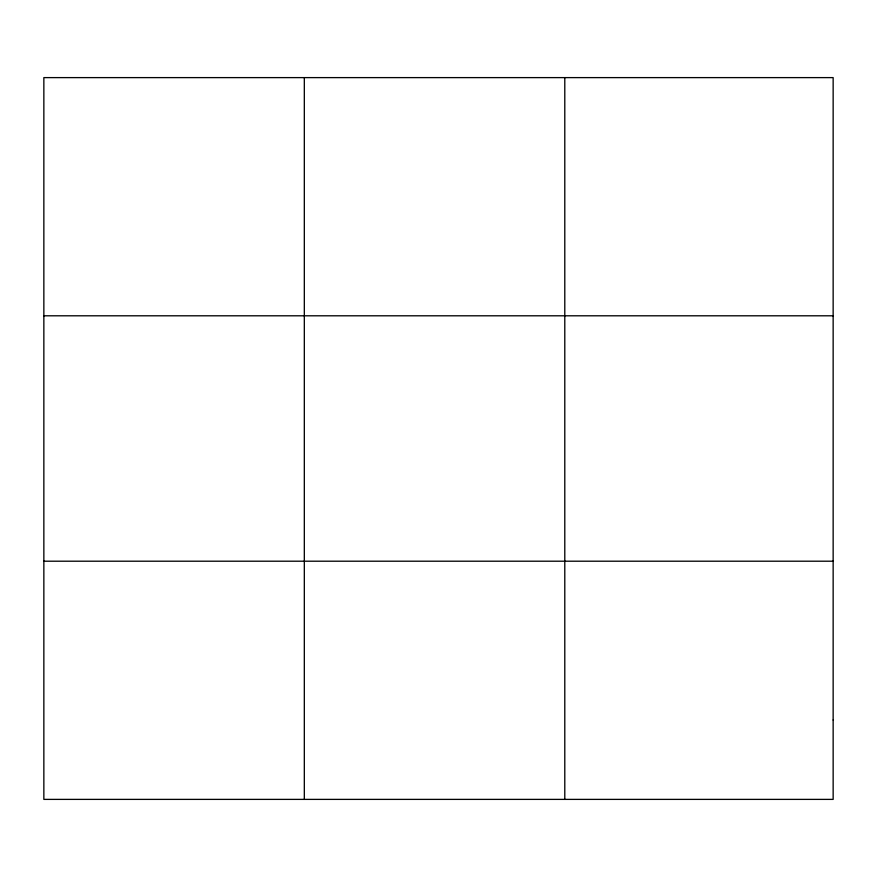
<?xml version="1.0" encoding="UTF-8"?>
<svg xmlns="http://www.w3.org/2000/svg" width="877" height="877" viewBox="0 0 877 877"><rect width="100%" height="100%" fill="white"/><g stroke="black" fill="none" stroke-linecap="round" stroke-linejoin="round"><path stroke-width="1.32" d="M304.319 77.614L304.319 799.385M564.788 77.614L564.788 799.385M43.85 315.797L833.15 315.797M43.85 561.203L833.15 561.203M833.15 719.995L833.15 799.385L43.85 799.385L43.85 77.614L833.15 77.614L833.15 719.995"/></g></svg>
